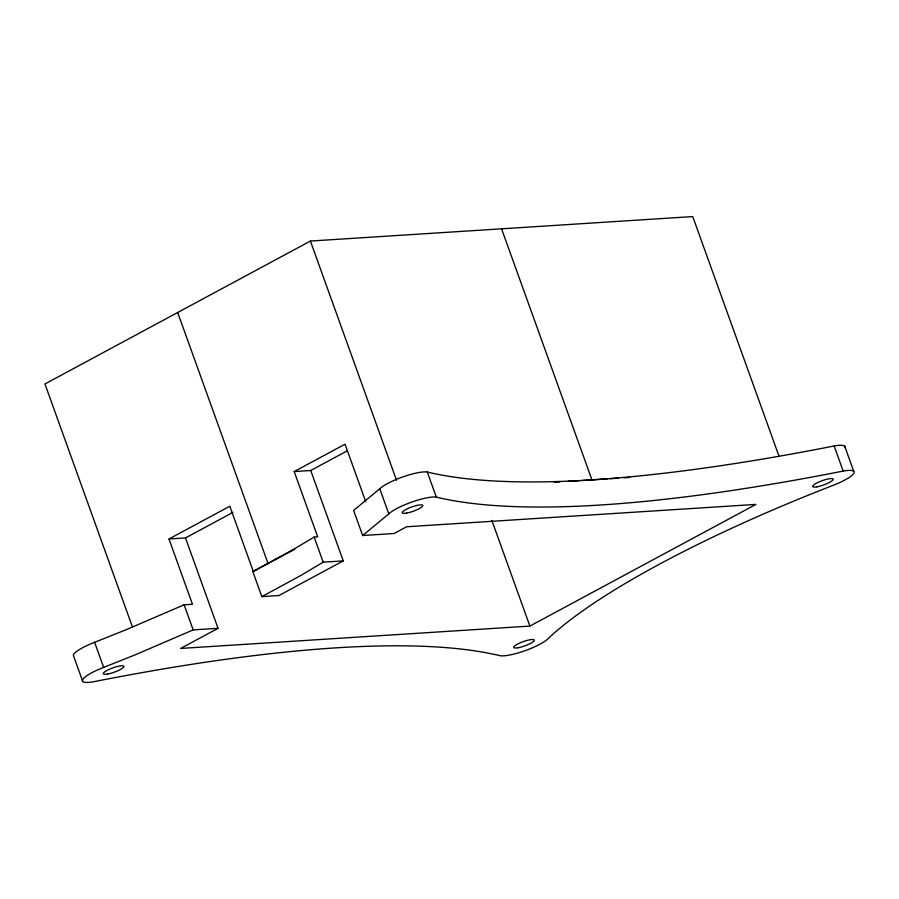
<?xml version="1.0" encoding="UTF-8"?>
<svg xmlns="http://www.w3.org/2000/svg" width="899" height="899" viewBox="0 0 899 899"><rect width="100%" height="100%" fill="white"/><g stroke="black" fill="none" stroke-linecap="round" stroke-linejoin="round"><path stroke-width="1.35" d="M845.015 447.702A27.273 5.675 -19.8 0 0 834.137 445.971A1076.62 223.84 -19.8 0 1 427.295 472.02A27.273 5.675 -19.8 0 0 402.853 476.919A27.273 5.675 -19.8 0 0 379.783 488.775L353.622 510.418L362.657 535.523L394.11 533.512L406.64 526.769L755.89 504.406L529.893 626.086L180.632 648.449L218.041 628.3L185.497 537.928L168.967 538.984L192.465 604.263L184.126 604.791L126.085 629.761L94.609 642.302A27.273 5.675 -19.8 0 0 73.729 656.416L82.764 681.521M218.041 628.3L193.161 629.896L135.131 654.865L103.655 667.406A27.273 5.675 -19.8 0 0 82.989 679.105A27.273 5.675 -19.8 0 0 93.339 681.779A1076.62 223.84 -19.8 0 1 500.192 655.731A27.273 5.675 -19.8 0 0 524.634 650.831A27.273 5.675 -19.8 0 0 547.705 638.975A407.517 84.731 -19.8 0 1 832.867 485.449A27.273 5.675 -19.8 0 0 853.533 473.751A27.273 5.675 -19.8 0 0 843.183 471.076A1076.62 223.84 -19.8 0 1 436.33 497.125A27.273 5.675 -19.8 0 0 411.888 502.024A27.273 5.675 -19.8 0 0 388.817 513.88L362.657 535.523M314.156 537.063L291.961 550.278L252.81 571.528L261.845 596.633L278.904 595.543L343.272 560.886L310.728 470.503L294.198 471.559L317.695 536.838L314.156 537.063L323.191 562.167L343.272 560.886M323.191 562.167L300.996 575.382L261.845 596.633M778.837 455.737L692.736 216.58L310.402 241.056L44.95 383.974L132.479 627.086M168.967 538.984L229.829 506.216L253.327 571.494L294.692 549.222M294.198 471.559L345.036 444.196L365.713 501.631M185.497 537.928L232.976 512.374M310.728 470.503L347.048 450.95M554.278 482.28L559.852 481.92M568.224 481.381L579.394 480.673M582.181 480.493L607.297 478.886M610.084 478.706L618.456 478.167M624.041 477.807L629.626 477.459M844.723 446.23L853.758 471.334M834.137 445.971L843.183 471.076M501.563 228.818L591.947 479.864M491.832 520.386L529.893 626.086M427.295 472.02L436.33 497.125M310.402 241.056L396.504 480.212M379.783 488.775L388.817 513.88M177.676 312.515L268.059 563.561M184.126 604.791L193.161 629.896M94.609 642.302L103.655 667.406M817.011 486.82A10.912 2.27 -19.8 0 0 833.171 479.527A10.912 2.27 -19.8 0 0 818.573 482.134A10.912 2.27 -19.8 0 0 817.011 486.82M406.618 513.093A10.912 2.27 -19.8 0 0 422.777 505.8A10.912 2.27 -19.8 0 0 408.18 508.407A10.912 2.27 -19.8 0 0 406.618 513.093M107.7 674.025A10.912 2.27 -19.8 0 0 123.86 666.732A10.912 2.27 -19.8 0 0 109.251 669.339A10.912 2.27 -19.8 0 0 107.7 674.025M518.094 647.752A10.912 2.27 -19.8 0 0 534.253 640.459A10.912 2.27 -19.8 0 0 519.656 643.066A10.912 2.27 -19.8 0 0 518.094 647.752"/></g></svg>
